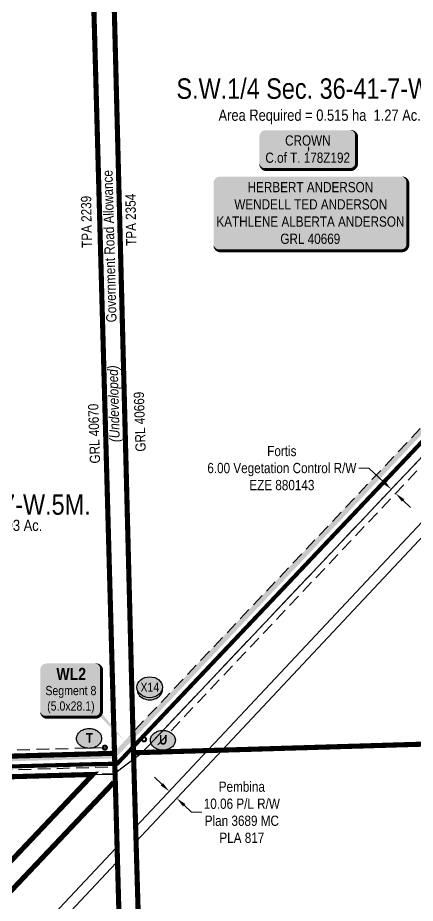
# Model space of a CAD drawing. Extents: x 632269 to 650517, y 5825252 to 5832959.
# Drawn here: x 642960 to 643349, y 5826031 to 5826897 of the extents above; entities that cross this region are included whole.
import ezdxf
from ezdxf.enums import TextEntityAlignment as Align

# ---------------------------------------------------------------- set-up
doc = ezdxf.new("R2010")
doc.units = 0
doc.header["$LTSCALE"] = 5
doc.header["$PDMODE"] = 35
doc.header["$PDSIZE"] = 10
for name, pattern in [('CENTERLINEX3', [5, 2.5, -1, 0.5, -1]), ('foc-ACCESSROAD', [3.75, 2.5, -1.25]), ('foc-FLOWLINE', [3.75, 2.5, -1.25])]:
    doc.linetypes.add(name, pattern=pattern)
doc.layers.get('Defpoints').update_dxf_attribs({"color": 9})
doc.layers.add('AS-FMA BOUNDARY', color=7, linetype='CENTERLINEX3', true_color=0x008f47, transparency=0.7)
doc.layers.add('AS-TRAPPER BOUNDARY', color=7, linetype='CENTERLINEX3', true_color=0xb85c00, transparency=0.6)
for name, color, linetype, true_color in [('AS-FMA-T', 7, 'Continuous', 0x00b386), ('AS-TRAPPER-T', 7, 'Continuous', 0xc26100), ('P-PROPOSED-WL4', 7, 'Continuous', 0x5b5bc8)]:
    doc.layers.add(name, color=color, linetype=linetype, true_color=true_color)
for name, color, linetype in [('AS-OWNER', 7, 'Continuous'), ('AS-POWER', 104, 'foc-POWER'), ('AS-ROADS', 254, 'Continuous'), ('C-SYMBOL', 7, 'Continuous'), ('C-WS', 13, 'foc-ACCESSROAD'), ('CG-NOTES', 7, 'Continuous'), ('F-EZE', 190, 'foc-FLOWLINE'), ('F-RW', 190, 'Continuous'), ('GRL', 7, 'Continuous'), ('L-AREAREQUIRED', 7, 'Continuous'), ('L-ROAD-T', 7, 'Continuous'), ('L-SEC', 7, 'Continuous'), ('P-CROSSINGS', 250, 'Continuous'), ('P-PROPOSED-WL1', 10, 'Continuous'), ('P-STATION', 7, 'Continuous')]:
    doc.layers.add(name, color=color, linetype=linetype)
for name, color, linetype, lineweight in [('F-EZE-T', 190, 'Continuous', 9), ('F-RW-T', 190, 'Continuous', 9), ('T-TEXT', 48, 'Continuous', 18)]:
    doc.layers.add(name, color=color, linetype=linetype, lineweight=lineweight)
doc.styles.add('100L', font='ARIALN.TTF', dxfattribs={"height": 11})
doc.styles.add('175L', font='ARIALN.TTF', dxfattribs={"height": 20})
doc.styles.add('80', font='ARIALN.TTF', dxfattribs={"height": 10})
doc.styles.add('80CG', font='ARIALN.TTF', dxfattribs={"height": 10})
doc.styles.add('80L', font='ARIALN.TTF', dxfattribs={"height": 10})
doc.styles.add('80LS', font='ARIALNI.TTF', dxfattribs={"height": 10})
doc.styles.add('BOLD', font='ARIALNB.TTF')
doc.styles.add('Crossing', font='ARIALN.TTF', dxfattribs={"height": 10})
doc.styles.add('foc-LtypeFont', font='ARIALN.TTF', dxfattribs={"height": 7.35})
doc.linetypes.add('foc-POWER', pattern='A,6,-1,["P",foc-LtypeFont,S=0.2,R=0,X=-0.625,Y=-0.75],-1.24,4', length=12.24)
doc.linetypes.add('foc-POWER-NOLINE', pattern='A,0,-4,["P",foc-LtypeFont,S=0.2,R=0,X=-0.625,Y=-0.75],-8.24', length=12.24)
doc.dimstyles.new('Compass 5 000', dxfattribs={"dimscale": 5, "dimtxt": 9, "dimasz": 2, "dimexe": 0.2, "dimexo": 0.0625, "dimgap": 0.5, "dimtad": 0, "dimtih": 1, "dimtoh": 1, "dimzin": 0, "dimdsep": 46, "dimtxsty": '80CG', "dimcen": 0.1, "dimse1": 1, "dimse2": 1, "dimclrd": 256, "dimclrt": 256, "dimaunit": 1, "dimadec": 4, "dimazin": 0, "dimtfac": 0.06, "dimtofl": 0, "dimtmove": 0, "dimatfit": 1, "dimfxl": 0.2, "dimtolj": 1, "dimtzin": 0, "dimlwd": -1, "dimarcsym": 0})

# ---------------------------------------------------------------- blocks, each defined once
blk = doc.blocks.new('*D448')
at = {"layer": 'Defpoints', "color": 0, "transparency": 16777216}
for p in [(643323.58, 5826434.05), (643325.26, 5826435.83), (643327.94, 5826429.92)]:
    blk.add_point(p, dxfattribs=at)
at = {"layer": 'F-EZE-T', "transparency": 16777216}
for p, q in [((643303.42, 5826456.49), (643293.42, 5826456.49)), ((643318, 5826442.7), (643303.42, 5826456.49)), ((643336.89, 5826424.83), (643344.15, 5826417.95))]:
    blk.add_line(p, q, dxfattribs=at)
for points in [[(643319.15, 5826443.91), (643316.85, 5826441.49), (643325.26, 5826435.83)], [(643338.03, 5826426.04), (643335.74, 5826423.62), (643329.63, 5826431.7)]]:
    blk.add_solid(points, dxfattribs=at)
at = {"layer": 'F-EZE-T', "transparency": 16777216, "insert": (643218.27, 5826456.49), "char_height": 10, "attachment_point": 5, "style": '80CG'}
blk.add_mtext('\\A1;Fortis\\P6.00 Vegetation Control R/W\\PEZE 880143', dxfattribs=at)
blk = doc.blocks.new('*D551')
at = {"layer": 'Defpoints', "color": 0, "transparency": 16777216}
for p in [(643113.65, 5826146.1), (643120.98, 5826139.22), (643115.5, 5826133.38)]:
    blk.add_point(p, dxfattribs=at)
at = {"layer": 'F-RW-T', "transparency": 16777216}
for p, q in [((643100.88, 5826147.11), (643093.59, 5826153.96)), ((643122.78, 5826126.53), (643130.07, 5826119.69)), ((643130.07, 5826119.69), (643140.07, 5826119.69))]:
    blk.add_line(p, q, dxfattribs=at)
for points in [[(643102.02, 5826148.33), (643099.74, 5826145.9), (643108.17, 5826140.27)], [(643123.93, 5826127.75), (643121.64, 5826125.32), (643115.5, 5826133.38)]]:
    blk.add_solid(points, dxfattribs=at)
at = {"layer": 'F-RW-T', "transparency": 16777216, "insert": (643179.15, 5826119.69), "char_height": 10, "attachment_point": 5, "style": '80CG'}
blk.add_mtext('\\A1;Pembina\\P10.06 P/L R/W\\PPlan 3689 MC\\PPLA 817', dxfattribs=at)
blk = doc.blocks.new('label_road_undeveloped')
at = {"layer": 'L-ROAD-T', "style": '80L'}
blk.add_text('Government Road Allowance', height=10, dxfattribs=at).set_placement((0, 0), align=Align.MIDDLE_CENTER)
at = {"layer": 'T-TEXT', "style": '80LS'}
blk.add_text('(Undeveloped)', height=10, dxfattribs=at).set_placement((-154.19, 0), align=Align.MIDDLE_CENTER)
blk = doc.blocks.new('*U733')
h = blk.add_hatch(color=254)
edge = h.paths.add_edge_path()
edge.add_line((-24, -34.12), (24, -34.12))
edge.add_arc((24, -28.12), 6, 270, 360)
edge.add_line((30, -28.12), (30, 12.5))
edge.add_arc((24, 12.5), 6, 0, 90)
edge.add_line((24, 18.5), (-24, 18.5))
edge.add_arc((-24, 12.5), 6, 90, 180)
edge.add_line((-30, 12.5), (-30, -28.12))
edge.add_arc((-24, -28.12), 6, 180, 270)
at = {"layer": 'P-PROPOSED-WL4', "flags": 128}
blk.add_lwpolyline([(-24, -34.12, 3, 3, 0), (24, -34.12, 3, 3, 0.414214), (30, -28.12, 3, 3, 0), (30, 12.5, 3, 0, 0.414214), (24, 18.5, 0, 0, 0), (-24, 18.5, 0, 0, 0.414214), (-30, 12.5, 0, 0, 0), (-30, -28.12, 0, 3, 0.414214)], format="xyseb", close=True, dxfattribs=at)
blk.add_lwpolyline([(52.63, -57.28, 0, 7.5, 0), (0, 0, 0, 0, 0)], format="xyseb", dxfattribs=at)
at = {"layer": 'P-PROPOSED-WL4'}
for tag, p, height, style in [('TEMP_AREA_W1_001', (-9.21, 2.24), 12, 'BOLD'), ('ENTER_TEXT_001', (-30.66, -12.93), 9, '80')]:
    blk.add_attdef(tag, p, '', height=height, dxfattribs=dict(at, style=style))
blk = doc.blocks.new('*U778')
h = blk.add_hatch(color=59)
edge = h.paths.add_edge_path()
edge.add_line((-41.5, -20), (41.5, -20))
edge.add_arc((41.5, -14), 6, 270, 360)
edge.add_line((47.5, -14), (47.5, 12.5))
edge.add_arc((41.5, 12.5), 6, 0, 90)
edge.add_line((41.5, 18.5), (-41.5, 18.5))
edge.add_arc((-41.5, 12.5), 6, 90, 180)
edge.add_line((-47.5, 12.5), (-47.5, -14))
edge.add_arc((-41.5, -14), 6, 180, 270)
at = {"color": 1, "flags": 128}
blk.add_lwpolyline([(-41.5, -20, 3, 3, 0), (41.5, -20, 3, 3, 0.414214), (47.5, -14, 3, 3, 0), (47.5, 12.5, 3, 0, 0.414214), (41.5, 18.5, 0, 0, 0), (-41.5, 18.5, 0, 0, 0.414214), (-47.5, 12.5, 0, 0, 0), (-47.5, -14, 0, 3, 0.414214)], format="xyseb", close=True, dxfattribs=at)
blk.add_lwpolyline([(1.32, -0.1, 0, 7.5, 0), (0, 0, 0, 0, 0)], format="xyseb", dxfattribs=at)
at = {"color": 1, "style": '80'}
blk.add_attdef('ENTER_TEXT_001', (-37.03, -4.99), '', height=10, dxfattribs=at)
blk = doc.blocks.new('AA')
at = {"const_width": 4}
blk.add_lwpolyline([(-1, 0, 1), (1, 0, 1)], format="xyb", close=True, dxfattribs=at)
blk.add_circle((0, 0), 2)
blk = doc.blocks.new('Route_Letters')
h = blk.add_hatch(color=255)
h.dxf.hatch_style = 1
edge = h.paths.add_edge_path()
edge.add_ellipse((-0.12, 0.46), major_axis=(-11.97, 0), ratio=0.789318, start_angle=0, end_angle=360)
at = {"color": 5}
blk.add_open_spline([(-12.34, 0.46), (-12.34, -0.25), (-12.24, -0.97), (-11.72, -2.79), (-11.14, -3.88), (-9.56, -5.81), (-8.54, -6.66), (-6.22, -8.02), (-4.9, -8.54), (-2.12, -9.17), (-0.66, -9.3), (2.22, -9.13), (3.64, -8.84), (6.27, -7.89), (7.48, -7.22), (9.54, -5.6), (10.38, -4.64), (11.6, -2.54), (11.97, -1.4), (12.18, 0.91), (12.02, 2.08), (11.2, 4.3), (10.54, 5.35), (8.8, 7.2), (7.72, 7.99), (5.29, 9.24), (3.93, 9.68), (1.11, 10.18), (-0.35, 10.23), (-3.22, 9.91), (-4.61, 9.55), (-7.16, 8.47), (-8.32, 7.75), (-10.24, 6.02), (-11, 5.02), (-12.05, 2.86), (-12.32, 1.7), (-12.34, 0.52), (-12.34, 0.49), (-12.34, 0.46)], degree=3, knots=[0, 0, 0, 0, 0.219529, 0.219529, 0.575727, 0.575727, 0.931924, 0.931924, 1.288121, 1.288121, 1.644318, 1.644318, 2.000515, 2.000515, 2.356712, 2.356712, 2.712909, 2.712909, 3.069107, 3.069107, 3.425304, 3.425304, 3.781501, 3.781501, 4.137698, 4.137698, 4.493895, 4.493895, 4.850092, 4.850092, 5.20629, 5.20629, 5.562487, 5.562487, 5.918684, 5.918684, 6.274881, 6.274881, 6.283185, 6.283185, 6.283185, 6.283185], dxfattribs=at)
at = {"color": 14, "style": 'BOLD'}
blk.add_attdef('A', text='', height=9.5, dxfattribs=at).set_placement((0.22, 0.98), align=Align.MIDDLE)
blk = doc.blocks.new('*U834')
h = blk.add_hatch(color=59)
edge = h.paths.add_edge_path()
edge.add_line((-89, -37), (89, -37))
edge.add_arc((89, -31), 6, 270, 360)
edge.add_line((95, -31), (95, 29.5))
edge.add_arc((89, 29.5), 6, 0, 90)
edge.add_line((89, 35.5), (-89, 35.5))
edge.add_arc((-89, 29.5), 6, 90, 180)
edge.add_line((-95, 29.5), (-95, -31))
edge.add_arc((-89, -31), 6, 180, 270)
at = {"color": 1, "flags": 128}
blk.add_lwpolyline([(-89, -37, 3, 3, 0), (89, -37, 3, 3, 0.414214), (95, -31, 3, 3, 0), (95, 29.5, 3, 0, 0.414214), (89, 35.5, 0, 0, 0), (-89, 35.5, 0, 0, 0.414214), (-95, 29.5, 0, 0, 0), (-95, -31, 0, 3, 0.414214)], format="xyseb", close=True, dxfattribs=at)
blk.add_lwpolyline([(-23.59, -2.98, 0, 7.5, 0), (0, 0, 0, 0, 0)], format="xyseb", dxfattribs=at)
at = {"color": 1, "style": '80'}
blk.add_attdef('ENTER_TEXT_001', (-37.03, -4.99), '', height=10, dxfattribs=at)
blk = doc.blocks.new('xing2')
h = blk.add_hatch(color=50)
h.dxf.hatch_style = 1
edge = h.paths.add_edge_path()
edge.add_ellipse((0, 0), major_axis=(-12.5, 0), ratio=0.816297, start_angle=0, end_angle=360)
h = blk.add_hatch(color=250)
h.dxf.hatch_style = 1
edge = h.paths.add_edge_path()
edge.add_ellipse((0, -2.05), major_axis=(-12.5, 0), ratio=0.816297, start_angle=0, end_angle=180)
edge.add_line((12.5, -2.05), (12.5, 0))
edge.add_ellipse((0, 0), major_axis=(-12.5, 0), ratio=0.816297, start_angle=0, end_angle=180, ccw=False)
edge.add_line((-12.5, 0), (-12.5, -2.05))
at = {"color": 250}
blk.add_ellipse((0, 0), major_axis=(-12.5, 0), ratio=0.816297, dxfattribs=at)
blk.add_ellipse((0, -2.05), major_axis=(-12.5, 0), ratio=0.816297, start_param=0, end_param=3.141593, dxfattribs=at)
at = {"color": 250, "style": 'Crossing'}
blk.add_attdef('CROSSING', text='', height=9, dxfattribs=at).set_placement((0.09, 0.02), align=Align.MIDDLE_CENTER)
at = {"color": 250, "style": 'Crossing', "flags": 1}
for tag, p in [('OWNER', (0.09, -12.49)), ('DESCRIPTION', (0.09, -25.77)), ('LOCATION', (0.09, -39.3)), ('DWG_REF', (0.09, -52.84))]:
    blk.add_attdef(tag, text='', height=9, dxfattribs=at).set_placement(p, align=Align.MIDDLE_CENTER)

msp = doc.modelspace()

# ---------------------------------------------------------------- hatches: boundary and pattern name
at = {"layer": 'P-PROPOSED-WL1', "linetype": 'Continuous'}
h = msp.add_hatch(color=256, dxfattribs=at)
h.dxf.hatch_style = 1
h.paths.add_polyline_path([(644520.969, 5827827.441), (644524.406, 5827704.81), (644460.493, 5827657.44), (644450.878, 5827641.863), (644421.312, 5827593.961), (644385.075, 5827535.253), (644393.282, 5827251.048), (644393.641, 5827238.373), (644393.752, 5827234.538), (644399.871, 5827021.852), (644400.703, 5826993.461), (644401.129, 5826978.416), (644401.454, 5826967.154), (644402.835, 5826920.264), (644404.129, 5826874.559), (644407.111, 5826767.698), (644396.071, 5826767.476), (643862.59, 5826756.773), (643799.168, 5826755.5), (643782.797, 5826755.172), (643603.175, 5826751.569), (643072.805, 5826191.024), (643072.62, 5826198.101), (643600.982, 5826756.524), (643782.697, 5826760.169), (643799.067, 5826760.497), (643862.49, 5826761.77), (644395.971, 5826772.474), (644401.974, 5826772.594), (644399.132, 5826874.42), (644397.838, 5826920.12), (644396.458, 5826967.007), (644396.132, 5826978.271), (644395.707, 5826993.317), (644394.874, 5827021.705), (644388.756, 5827234.394), (644388.645, 5827238.228), (644388.286, 5827250.907), (644380.035, 5827536.604), (644417.259, 5827596.912), (644446.658, 5827644.543), (644456.744, 5827660.884), (644519.337, 5827707.274), (644515.973, 5827827.297)])
h = msp.add_hatch(color=256, dxfattribs=at)
h.dxf.hatch_style = 1
h.paths.add_polyline_path([(643053.036, 5826177.405), (643053.183, 5826172.408), (642652.061, 5826161.314), (642646.423, 5826161.142), (642631.215, 5826160.721), (642617.828, 5826160.351), (642613.014, 5826168.905), (642446.628, 5826464.232), (642444.895, 5826467.297), (642439.235, 5826477.311), (642437.483, 5826480.41), (642334.501, 5826662.59), (642324.65, 5826676.946), (642283.355, 5826737.13), (642229.048, 5826816.278), (642134.609, 5826953.795), (642070.363, 5827047.452), (642061.896, 5827059.768), (641871.082, 5827337.955), (641811.883, 5827424.26), (641694.172, 5827595.81), (641691.906, 5827599.113), (641677.332, 5827620.355), (641654.645, 5827715.616), (641652.258, 5827725.64), (641651.499, 5827728.828), (641649.868, 5827735.675), (641649.118, 5827738.825), (641647.651, 5827744.977), (641652.753, 5827745.129), (641653.98, 5827739.985), (641654.73, 5827736.832), (641656.361, 5827729.986), (641657.12, 5827726.798), (641659.507, 5827716.774), (641681.979, 5827622.416), (641696.028, 5827601.94), (641698.294, 5827598.637), (641816.004, 5827427.088), (641875.204, 5827340.782), (642066.016, 5827062.598), (642074.482, 5827050.283), (642138.731, 5826956.622), (642233.169, 5826819.108), (642287.476, 5826739.958), (642328.772, 5826679.774), (642338.745, 5826665.239), (642441.835, 5826482.869), (642443.586, 5826479.77), (642449.247, 5826469.757), (642450.981, 5826466.689), (642617.369, 5826171.359), (642620.705, 5826165.431), (642631.077, 5826165.718), (642646.277, 5826166.138), (642651.916, 5826166.31)])
at = {"layer": 'P-PROPOSED-WL4', "linetype": 'Continuous'}
h = msp.add_hatch(color=256, dxfattribs=at)
h.dxf.hatch_style = 1
h.paths.add_polyline_path([(643072.62, 5826198.101), (643053.036, 5826177.405), (643053.183, 5826172.408), (643055.244, 5826172.465), (643072.805, 5826191.024)])

# ---------------------------------------------------------------- linework, layer by layer
at = {"layer": 'AS-FMA BOUNDARY', "const_width": 4.998, "flags": 128}
for points in [[(643011.66, 5827784.742), (643032.323, 5826981.068), (643079.628, 5825274.735)], [(643073.146, 5826177.929), (643099.737, 5825275.309)]]:
    msp.add_lwpolyline(points, dxfattribs=at)
at = {"layer": 'AS-POWER', "flags": 128}
msp.add_lwpolyline([(642612.756, 5826138.559), (642631.878, 5826145.616), (643033.468, 5826156.723), (643053.634, 5826157.122), (643081.554, 5826178.251), (643608.981, 5826735.684), (644369.666, 5826751.808), (644467.068, 5826839.373)], dxfattribs=at)
at = {"layer": 'AS-POWER', "linetype": 'foc-POWER-NOLINE', "flags": 128}
msp.add_lwpolyline([(643079.628, 5825274.735), (643053.634, 5826157.122)], dxfattribs=at)
at = {"layer": 'AS-ROADS', "const_width": 3.999, "flags": 128}
msp.add_lwpolyline([(643604.539, 5826745.622), (643057.303, 5826167.253), (643033.23, 5826166.777), (642648.434, 5826156.126), (642642.921, 5826155.974), (642638.353, 5826155.851), (642614.916, 5826155.219)], dxfattribs=at)
at = {"layer": 'AS-TRAPPER BOUNDARY', "const_width": 4.998, "flags": 128}
for points in [[(643877.676, 5826201.883), (643073.146, 5826177.929)], [(642620.705, 5826165.431), (642631.093, 5826147), (642631.878, 5826145.616), (643033.468, 5826156.723), (642895.919, 5826011.348), (642773.966, 5826007.976), (642777.339, 5825886.023), (642899.291, 5825889.395), (642896.706, 5825982.887), (643047.354, 5826142.104), (643053.873, 5826148.994)]]:
    msp.add_lwpolyline(points, dxfattribs=at)
at = {"layer": 'C-WS', "flags": 128}
for points in [[(643647.23, 5826858.788), (643657.293, 5826859.066), (643719.222, 5826860.779), (643722.038, 5826758.952), (643722.595, 5826738.826), (643608.981, 5826735.684), (643081.554, 5826178.251), (643073.138, 5826178.002), (643072.62, 5826198.101), (643600.085, 5826755.576), (643597.269, 5826857.406), (643647.23, 5826858.788)], [(643053.036, 5826177.405), (643053.634, 5826157.122), (643033.468, 5826156.723), (642648.712, 5826146.073), (642643.199, 5826145.921), (642638.624, 5826145.798), (642631.878, 5826145.616), (642631.093, 5826147), (642620.7, 5826165.431), (642631.077, 5826165.718), (642632.041, 5826165.744), (642646.277, 5826166.138), (643053.036, 5826177.405)], [(643047.354, 5826142.104), (642896.706, 5825982.887), (642899.291, 5825889.395), (642777.339, 5825886.023), (642775.695, 5825945.465), (642775.416, 5825955.515), (642773.966, 5826007.976), (642895.919, 5826011.348), (643023.729, 5826146.439), (643033.468, 5826156.724), (643053.634, 5826157.122), (643053.873, 5826148.994), (643047.354, 5826142.104)]]:
    msp.add_lwpolyline(points, close=True, dxfattribs=at)
at = {"layer": 'F-EZE', "flags": 128}
for points in [[(643722.595, 5826738.826), (643757.215, 5826739.52), (643749.618, 5826733.362), (643722.738, 5826732.824), (643611.633, 5826729.752), (643090.059, 5826178.503), (643081.554, 5826178.251), (643608.981, 5826735.684), (643722.595, 5826738.826)], [(643053.036, 5826177.405), (643053.434, 5826163.901), (642647.911, 5826152.682), (642639.53, 5826152.451), (642637.816, 5826152.404), (642628.196, 5826152.137), (642622.178, 5826151.972), (642641.094, 5826119.321), (642642.072, 5826117.633), (642643.483, 5826115.197), (642653.669, 5826097.614), (642648.569, 5826075.952), (642647.063, 5826069.557), (642619.499, 5825952.502), (642617.993, 5825946.107), (642617.853, 5825945.514), (642634.793, 5825944.339), (642637.659, 5825944.14), (642637.177, 5825937.19), (642636.325, 5825924.177), (642613.206, 5825925.775), (642603.121, 5825925.168), (642578.667, 5825923.698), (642258.263, 5825904.442), (642257.967, 5825914.4), (642257.667, 5825924.455), (642591.424, 5825944.513), (642597.14, 5825944.857), (642600.787, 5825960.349), (642626.994, 5826071.645), (642632.367, 5826094.462), (642622.553, 5826111.412), (642591.716, 5826164.629), (642597.864, 5826164.799), (642620.002, 5826165.411), (642620.705, 5826165.431), (642631.077, 5826165.718), (642632.041, 5826165.744), (642646.279, 5826166.138), (643053.036, 5826177.405)], [(643052.882, 5826183.407), (643053.036, 5826177.405), (642646.279, 5826166.138), (642632.041, 5826165.744), (642631.077, 5826165.718), (642620.705, 5826165.431), (642617.369, 5826171.359), (642628.697, 5826171.671), (642645.548, 5826172.144), (643052.882, 5826183.407)]]:
    msp.add_lwpolyline(points, close=True, dxfattribs=at)
at = {"layer": 'F-RW'}
msp.add_lwpolyline([(643401.967, 5826438.597), (643159.825, 5826180.568), (643140.198, 5826159.676), (643125.697, 5826144.239), (643125.697, 5826144.239), (643075.7, 5826091.02), (643075.281, 5826105.259), (643111.537, 5826143.854), (643126.032, 5826159.284), (643145.632, 5826180.148), (643152.498, 5826187.458), (643395.103, 5826445.977)], dxfattribs=at)
msp.add_lwpolyline([(643056.193, 5826070.255), (642917.095, 5825922.319), (642909.77, 5825929.207), (642933.697, 5825954.654), (642940.585, 5825961.979), (643055.774, 5826084.484), (643056.193, 5826070.255)], close=True, dxfattribs=at)
at = {"layer": 'L-SEC'}
for p, q in [((643032.323, 5826981.068), (643053.036, 5826177.405)), ((643052.425, 5826981.667), (643073.146, 5826177.929)), ((643073.144, 5826178.002), (643877.676, 5826201.883)), ((642250.796, 5826155.217), (643053.036, 5826177.405)), ((643053.036, 5826177.405), (643076.705, 5825373.934)), ((643073.144, 5826177.997), (643096.813, 5825374.526))]:
    msp.add_line(p, q, dxfattribs=at)

# ---------------------------------------------------------------- block references
ref = msp.add_blockref('*U778', (643243.867, 5826768.641), dxfattribs=dict(xscale=0.999675, yscale=0.999675, zscale=0.999675))
ref.add_attrib('ENTER_TEXT_001', 'CROWN', (643221.467, 5826772.062), dxfattribs={"color": 1, "height": 9.9968, "style": '80'})
ref.add_attrib('ENTER_TEXT_002', 'C.of T. 178Z192', (643202.169, 5826755.224), dxfattribs={"color": 1, "height": 9.99675, "style": '80'})
at = {"layer": 'AS-OWNER'}
ref = msp.add_blockref('*U834', (643246.509, 5826706.136), dxfattribs=dict(at, xscale=0.999675, yscale=0.999675, zscale=0.999675))
ref.add_attrib('ENTER_TEXT_001', 'HERBERT ANDERSON', (643184.813, 5826726.395), dxfattribs={"layer": '0', "color": 1, "height": 9.99675, "style": '80'})
ref.add_attrib('ENTER_TEXT_002', 'WENDELL TED ANDERSON', (643171.809, 5826709.557), dxfattribs={"layer": '0', "color": 1, "height": 9.99675, "style": '80'})
ref.add_attrib('ENTER_TEXT_003', 'KATHLENE ALBERTA ANDERSON', (643154.277, 5826692.718), dxfattribs={"layer": '0', "color": 1, "height": 9.99675, "style": '80'})
ref.add_attrib('ENTER_TEXT_004', 'GRL 40669', (643216.815, 5826675.88), dxfattribs={"layer": '0', "color": 1, "height": 9.9968, "style": '80'})
at = {"layer": 'CG-NOTES'}
ref = msp.add_blockref('*U733', (643011.947, 5826246.813), dxfattribs=dict(at, xscale=0.9993741078217456, yscale=0.9993741078217456, zscale=0.9993741078217456))
ref.add_attrib('TEMP_AREA_W1_001', 'WL2', (642997.77, 5826249.056), dxfattribs={"layer": 'P-PROPOSED-WL4', "height": 11.9925, "style": 'BOLD'})
ref.add_attrib('ENTER_TEXT_001', 'Segment 8', (642987.028, 5826234.344), dxfattribs={"layer": 'P-PROPOSED-WL4', "height": 8.9944, "style": '80'})
ref.add_attrib('ENTER_TEXT_002', '(5.0x28.1)', (642988.749, 5826219.2), dxfattribs={"layer": 'P-PROPOSED-WL4', "height": 8.9944, "style": '80'})
at = {"layer": 'P-CROSSINGS', "color": 4, "xscale": 0.999675, "yscale": 0.999675, "zscale": 0.999675}
msp.add_blockref('xing2', (643089.06, 5826242.055), dxfattribs=at).add_auto_attribs({'CROSSING': 'X14'})
at = {"layer": 'P-STATION'}
ref = msp.add_blockref('Route_Letters', (643029.837, 5826191.511), dxfattribs=dict(at, xscale=0.9993181160249874, yscale=0.9993181160249874, zscale=0.9993181160249874))
ref.add_attrib('A', 'T', dxfattribs={"layer": '0', "color": 170, "height": 9.494, "style": 'BOLD'}).set_placement((643030.062, 5826192.486), align=Align.MIDDLE)
ref = msp.add_blockref('Route_Letters', (643102.006, 5826189.674), dxfattribs=dict(at, xscale=0.9993181160249874, yscale=0.9993181160249874, zscale=0.9993181160249874))
ref.add_attrib('A', 'U', dxfattribs={"layer": '0', "color": 170, "height": 9.494, "style": 'BOLD'}).set_placement((643102.23, 5826190.649), align=Align.MIDDLE)
at = {"layer": 'P-STATION', "xscale": 0.9993181160249874, "yscale": 0.9993181160249874, "zscale": 0.9993181160249874}
for p in [(643083.553, 5826190.988), (643045.171, 5826182.95)]:
    msp.add_blockref('AA', p, dxfattribs=at)

# ---------------------------------------------------------------- texts
at = {"layer": 'AS-FMA-T', "char_height": 9.99669, "width": 52.41552, "attachment_point": 5, "rotation": 91.001203, "style": '80CG'}
for s, insert in [('\\A1;TPA 2354', (643070.626, 5826699.426)), ('\\A1;TPA 2239', (643027.235, 5826697.455))]:
    msp.add_mtext(s, dxfattribs=dict(at, insert=insert))
at = {"layer": 'C-SYMBOL', "color": 3, "style": '175L'}
for s, p in [('S.W.1/4 Sec. 36-41-7-W.5M.', (643261.562, 5826811.848)), ('S.E.1/4 Sec. 35-41-7-W.5M.', (642888.075, 5826404.874))]:
    msp.add_text(s, height=19.9935, dxfattribs=at).set_placement(p, align=Align.BOTTOM_CENTER)

# ---------------------------------------------------------------- dimensions: what is measured, and where the dimension line sits
at = {"layer": 'F-EZE-T', "color": 3}
dim = msp.add_linear_dim(base=(643325.264, 5826435.826), p1=(643327.944, 5826429.922), p2=(643323.583, 5826434.049), angle=136.584345, text='Fortis\\P6.00 Vegetation Control R/W\\PEZE 880143', dimstyle='Compass 5 000', dxfattribs=at)
dim.commit()
dim.dimension.update_dxf_attribs({"geometry": '*D448', "text_midpoint": (643218.269, 5826456.492), "dimtype": 161})
at = {"layer": 'F-RW-T'}
dim = msp.add_aligned_dim(p1=(643113.65, 5826146.103), p2=(643120.98, 5826139.218), distance=-8.009, text='Pembina\\P10.06 P/L R/W\\PPlan 3689 MC\\PPLA 817', dimstyle='Compass 5 000', dxfattribs=at)
dim.commit()
dim.dimension.update_dxf_attribs({"geometry": '*D551', "text_midpoint": (643179.155, 5826119.686)})

# ---------------------------------------------------------------- next in the draw order: texts
at = {"layer": 'L-AREAREQUIRED', "color": 5, "char_height": 10.99643, "width": 198.86502, "attachment_point": 2, "style": '100L', "bg_fill": 3, "box_fill_scale": 1.15, "bg_fill_color": 256, "bg_fill_true_color": 256, "bg_fill_transparency": 0}
for s, insert in [('Area Required = 0.515 ha  1.27 Ac.', (643255.283, 5826807.314)), ('Area Required = 0.378 ha  0.93 Ac.', (642885.024, 5826405.95))]:
    msp.add_mtext(s, dxfattribs=dict(at, insert=insert))

# ---------------------------------------------------------------- next in the draw order: linework, layer by layer
at = {"layer": 'AS-TRAPPER BOUNDARY', "const_width": 4.998, "flags": 128}
msp.add_lwpolyline([(643053.036, 5826177.405), (641448.739, 5826132.981), (641425.613, 5826937.083), (641405.459, 5827737.764), (642100.714, 5827758.504), (642100.882, 5827739.785), (642008.067, 5827737.012), (642014.145, 5827537.13), (642213.944, 5827543.141), (642208.637, 5827742.984), (642115.899, 5827740.233), (642115.691, 5827758.952), (642810.559, 5827778.967), (642814.424, 5827638.312), (642753.492, 5827636.638), (642756.841, 5827514.774), (642878.705, 5827518.122), (642875.356, 5827639.987), (642834.535, 5827638.865), (642830.668, 5827779.544), (643011.638, 5827784.741)], dxfattribs=at)

# ---------------------------------------------------------------- next in the draw order: texts
at = {"layer": 'AS-TRAPPER-T', "insert": (643034.712, 5826490.241), "char_height": 9.99669, "width": 58.10941, "attachment_point": 5, "rotation": 91.844539, "style": '80CG', "bg_fill": 3, "box_fill_scale": 1.15, "bg_fill_color": 256, "bg_fill_true_color": 256, "bg_fill_transparency": 0}
msp.add_mtext('\\A1;GRL 40670', dxfattribs=at)

# ---------------------------------------------------------------- next in the draw order: linework, layer by layer
at = {"layer": 'AS-FMA BOUNDARY', "const_width": 4.998, "flags": 128}
msp.add_lwpolyline([(643073.146, 5826177.929), (643052.425, 5826981.667), (643031.762, 5827785.332)], dxfattribs=at)

# ---------------------------------------------------------------- next in the draw order: block references
at = {"layer": 'L-ROAD-T', "rotation": 91.53707647304364}
msp.add_blockref('label_road_undeveloped', (643049.615, 5826673.598), dxfattribs=at)

# ---------------------------------------------------------------- next in the draw order: texts
at = {"layer": 'AS-TRAPPER-T', "insert": (643079.325, 5826501.902), "char_height": 9.99669, "width": 58.10941, "attachment_point": 5, "rotation": 91.844539, "style": '80CG', "bg_fill": 3, "box_fill_scale": 1.15, "bg_fill_color": 256, "bg_fill_true_color": 256, "bg_fill_transparency": 0}
msp.add_mtext('\\A1;GRL 40669', dxfattribs=at)

# ---------------------------------------------------------------- next in the draw order: linework, layer by layer
at = {"layer": 'GRL'}
msp.add_lwpolyline([(643877.676, 5826201.882), (643159.825, 5826180.568), (643145.632, 5826180.148), (643090.059, 5826178.503), (643081.554, 5826178.251), (643073.138, 5826178.002), (643072.62, 5826198.101), (643052.425, 5826981.668), (643032.234, 5827766.974), (643031.976, 5827776.994), (643031.762, 5827785.332), (643107.707, 5827787.561)], dxfattribs=at)

doc.saveas('drawing.dxf')
